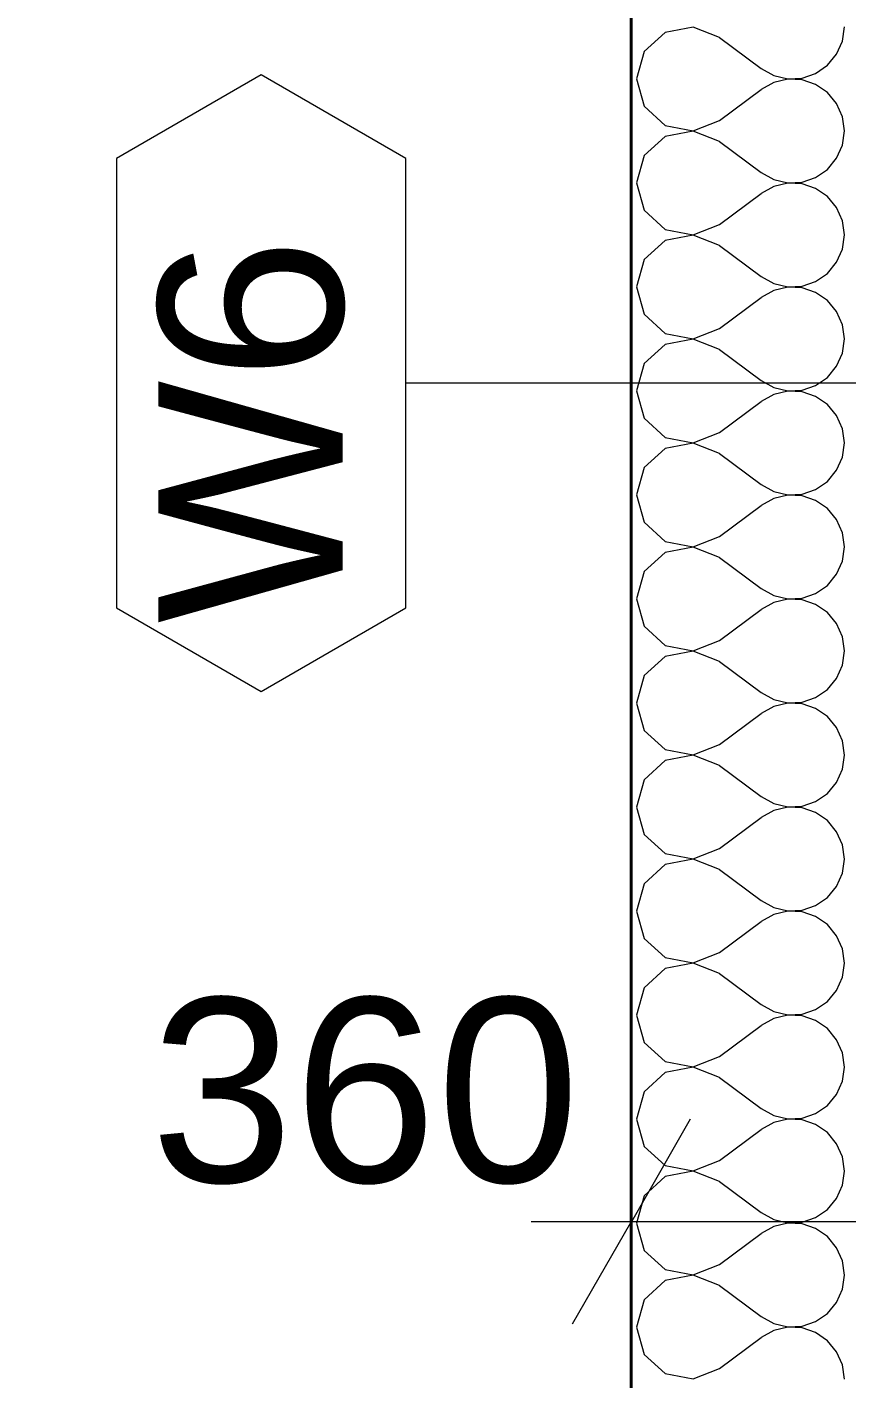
# Model space of a CAD drawing. Header units: millimetres. Extents: x -3100 to 17162, y -19566 to 10100.
# Drawn here: x -803 to -202, y 991 to 1981 of the extents above; entities that cross this region are included whole.
import ezdxf

# ---------------------------------------------------------------- set-up
doc = ezdxf.new("R2010")
doc.units = ezdxf.units.MM
doc.header["$MEASUREMENT"] = 0
doc.linetypes.add('Wipeout_Contour', pattern=[1000, 0, -1000])
for name, color, linetype in [('Konstrukce - svislé nosné', 7, 'Continuous'), ('Kóty - SP', 7, 'Continuous'), ('Výplně – Řezové', 7, 'Continuous'), ('Zóny - razítko SP', 7, 'Continuous')]:
    doc.layers.add(name, color=color, linetype=linetype)
doc.styles.add('GENEROVANÝ_STYL_1', font='Arial.ttf')
doc.dimstyles.new('GENEROVANÝ_STYL__1', dxfattribs={"dimtxt": 134.999996, "dimasz": 114, "dimexe": 0.18, "dimexo": 0.0625, "dimgap": 0, "dimtad": 1, "dimtih": 1, "dimtoh": 1, "dimdec": 0, "dimzin": 0, "dimdsep": 46, "dimtxsty": 'GENEROVANÝ_STYL_1', "dimblk": 'ARROWHEAD_2', "dimblk1": 'ARROWHEAD_2', "dimblk2": 'ARROWHEAD_2', "dimcen": 0.09, "dimse1": 1, "dimse2": 1, "dimclrd": 256, "dimclre": 256, "dimclrt": 256, "dimazin": 0, "dimtfac": 1, "dimtdec": 4, "dimtmove": 0, "dimatfit": 3, "dimfxl": 1, "dimtolj": 1, "dimtzin": 0, "dimarcsym": 0})
doc.dimstyles.new('GENEROVANÝ_STYL__2', dxfattribs={"dimtxt": 134.999996, "dimasz": 114, "dimexe": 0.18, "dimexo": 0.0625, "dimgap": 0, "dimtad": 1, "dimdec": 0, "dimzin": 0, "dimdsep": 46, "dimtxsty": 'GENEROVANÝ_STYL_1', "dimblk": 'ARROWHEAD_2', "dimblk1": 'ARROWHEAD_2', "dimblk2": 'ARROWHEAD_2', "dimcen": 0.09, "dimse1": 1, "dimse2": 1, "dimclrd": 256, "dimclre": 256, "dimclrt": 256, "dimazin": 0, "dimtfac": 1, "dimtdec": 4, "dimtmove": 0, "dimatfit": 3, "dimfxl": 1, "dimtolj": 1, "dimtzin": 0, "dimarcsym": 0})
doc.dimstyles.new('GENEROVANÝ_STYL__3', dxfattribs={"dimtxt": 134.999996, "dimasz": 114, "dimexe": 0.18, "dimexo": 0.0625, "dimgap": 0, "dimtad": 1, "dimdec": 0, "dimzin": 0, "dimdsep": 46, "dimtxsty": 'GENEROVANÝ_STYL_1', "dimblk": 'ARROWHEAD_2', "dimblk1": 'ARROWHEAD_2', "dimblk2": 'ARROWHEAD_2', "dimcen": 0.09, "dimse1": 1, "dimse2": 1, "dimclrd": 256, "dimclre": 256, "dimclrt": 256, "dimazin": 0, "dimtfac": 1, "dimtdec": 4, "dimtmove": 2, "dimatfit": 3, "dimfxl": 1, "dimtolj": 1, "dimtzin": 0, "dimarcsym": 0})

# ---------------------------------------------------------------- blocks, each defined once
blk = doc.blocks.new('*X195')
at = {"layer": 'Výplně – Řezové', "color": 53, "linetype": 'Continuous', "lineweight": 13, "true_color": 0xeccf4f}
for p, q in [((-314.67, 1980.8), (-335.13, 1976.93)), ((-295.24, 1973.33), (-314.67, 1980.8)), ((-205.26, 1970.54), (-203.81, 1980.95)), ((-335.13, 1976.93), (-350.5, 1962.88)), ((-295.24, 1973.33), (-264.76, 1950.48)), ((-350.5, 1962.88), (-356.19, 1942.86)), ((-216.21, 1952.83), (-209.5, 1960.92)), ((-209.5, 1960.92), (-205.26, 1970.54)), ((-224.87, 1946.88), (-216.21, 1952.83)), ((-356.19, 1942.86), (-350.5, 1922.83)), ((-264.76, 1950.48), (-255.56, 1945.39)), ((-255.56, 1945.39), (-245.33, 1943.01)), ((-245.33, 1942.7), (-255.56, 1940.32)), ((-245.33, 1943.01), (-234.83, 1943.52)), ((-234.83, 1942.19), (-245.33, 1942.7)), ((-234.83, 1943.52), (-224.87, 1946.88)), ((-224.87, 1938.84), (-234.83, 1942.19)), ((-295.24, 1912.38), (-264.76, 1935.24)), ((-255.56, 1940.32), (-264.76, 1935.24)), ((-216.21, 1932.88), (-224.87, 1938.84)), ((-209.5, 1924.79), (-216.21, 1932.88)), ((-350.5, 1922.83), (-335.13, 1908.78)), ((-205.26, 1915.17), (-209.5, 1924.79)), ((-314.67, 1904.92), (-295.24, 1912.38)), ((-203.81, 1904.76), (-205.26, 1915.17)), ((-335.13, 1908.78), (-314.67, 1904.92)), ((-314.67, 1904.61), (-335.13, 1900.74)), ((-295.24, 1897.14), (-314.67, 1904.61)), ((-205.26, 1894.35), (-203.81, 1904.76)), ((-335.13, 1900.74), (-350.5, 1886.69)), ((-295.24, 1897.14), (-264.76, 1874.29)), ((-209.5, 1884.73), (-205.26, 1894.35)), ((-350.5, 1886.69), (-356.19, 1866.67)), ((-216.21, 1876.64), (-209.5, 1884.73)), ((-264.76, 1874.29), (-255.56, 1869.2)), ((-224.87, 1870.69), (-216.21, 1876.64)), ((-356.19, 1866.67), (-350.5, 1846.64)), ((-255.56, 1864.13), (-264.76, 1859.05)), ((-255.56, 1869.2), (-245.33, 1866.82)), ((-245.33, 1866.51), (-255.56, 1864.13)), ((-245.33, 1866.82), (-234.83, 1867.33)), ((-234.83, 1866), (-245.33, 1866.51)), ((-234.83, 1867.33), (-224.87, 1870.69)), ((-224.87, 1862.64), (-234.83, 1866)), ((-216.21, 1856.69), (-224.87, 1862.64)), ((-295.24, 1836.19), (-264.76, 1859.05)), ((-209.5, 1848.6), (-216.21, 1856.69)), ((-350.5, 1846.64), (-335.13, 1832.59)), ((-205.26, 1838.98), (-209.5, 1848.6)), ((-335.13, 1832.59), (-314.67, 1828.73)), ((-314.67, 1828.73), (-295.24, 1836.19)), ((-203.81, 1828.57), (-205.26, 1838.98)), ((-335.13, 1824.55), (-350.5, 1810.5)), ((-314.67, 1828.42), (-335.13, 1824.55)), ((-295.24, 1820.95), (-314.67, 1828.42)), ((-205.26, 1818.16), (-203.81, 1828.57)), ((-295.24, 1820.95), (-264.76, 1798.1)), ((-209.5, 1808.54), (-205.26, 1818.16)), ((-350.5, 1810.5), (-356.19, 1790.48)), ((-216.21, 1800.45), (-209.5, 1808.54)), ((-264.76, 1798.1), (-255.56, 1793.01)), ((-255.56, 1793.01), (-245.33, 1790.63)), ((-234.83, 1791.14), (-224.87, 1794.5)), ((-224.87, 1794.5), (-216.21, 1800.45)), ((-356.19, 1790.48), (-350.5, 1770.45)), ((-295.24, 1760), (-264.76, 1782.86)), ((-255.56, 1787.94), (-264.76, 1782.86)), ((-245.33, 1790.32), (-255.56, 1787.94)), ((-245.33, 1790.63), (-234.83, 1791.14)), ((-234.83, 1789.81), (-245.33, 1790.32)), ((-224.87, 1786.45), (-234.83, 1789.81)), ((-216.21, 1780.5), (-224.87, 1786.45)), ((-209.5, 1772.41), (-216.21, 1780.5)), ((-350.5, 1770.45), (-335.13, 1756.4)), ((-205.26, 1762.79), (-209.5, 1772.41)), ((-203.81, 1752.38), (-205.26, 1762.79)), ((-335.13, 1756.4), (-314.67, 1752.53)), ((-314.67, 1752.53), (-295.24, 1760)), ((-335.13, 1748.36), (-350.5, 1734.31)), ((-314.67, 1752.23), (-335.13, 1748.36)), ((-295.24, 1744.76), (-314.67, 1752.23)), ((-295.24, 1744.76), (-264.76, 1721.9)), ((-205.26, 1741.97), (-203.81, 1752.38)), ((-350.5, 1734.31), (-356.19, 1714.29)), ((-209.5, 1732.35), (-205.26, 1741.97)), ((-224.87, 1718.31), (-216.21, 1724.26)), ((-216.21, 1724.26), (-209.5, 1732.35)), ((-356.19, 1714.29), (-350.5, 1694.26)), ((-264.76, 1721.9), (-255.56, 1716.82)), ((-255.56, 1716.82), (-245.33, 1714.44)), ((-245.33, 1714.13), (-255.56, 1711.75)), ((-245.33, 1714.44), (-234.83, 1714.95)), ((-234.83, 1713.62), (-245.33, 1714.13)), ((-234.83, 1714.95), (-224.87, 1718.31)), ((-224.87, 1710.26), (-234.83, 1713.62)), ((-295.24, 1683.81), (-264.76, 1706.67)), ((-255.56, 1711.75), (-264.76, 1706.67)), ((-216.21, 1704.31), (-224.87, 1710.26)), ((-209.5, 1696.22), (-216.21, 1704.31)), ((-350.5, 1694.26), (-335.13, 1680.21)), ((-205.26, 1686.6), (-209.5, 1696.22)), ((-314.67, 1676.34), (-295.24, 1683.81)), ((-203.81, 1676.19), (-205.26, 1686.6)), ((-335.13, 1680.21), (-314.67, 1676.34)), ((-314.67, 1676.04), (-335.13, 1672.17)), ((-295.24, 1668.57), (-314.67, 1676.04)), ((-205.26, 1665.78), (-203.81, 1676.19)), ((-335.13, 1672.17), (-350.5, 1658.12)), ((-295.24, 1668.57), (-264.76, 1645.71)), ((-209.5, 1656.16), (-205.26, 1665.78)), ((-350.5, 1658.12), (-356.19, 1638.1)), ((-216.21, 1648.07), (-209.5, 1656.16)), ((-264.76, 1645.71), (-255.56, 1640.63)), ((-224.87, 1642.12), (-216.21, 1648.07)), ((-356.19, 1638.1), (-350.5, 1618.07)), ((-255.56, 1635.56), (-264.76, 1630.48)), ((-255.56, 1640.63), (-245.33, 1638.25)), ((-245.33, 1637.94), (-255.56, 1635.56)), ((-245.33, 1638.25), (-234.83, 1638.76)), ((-234.83, 1637.43), (-245.33, 1637.94)), ((-234.83, 1638.76), (-224.87, 1642.12)), ((-224.87, 1634.07), (-234.83, 1637.43)), ((-216.21, 1628.12), (-224.87, 1634.07)), ((-295.24, 1607.62), (-264.76, 1630.48)), ((-209.5, 1620.03), (-216.21, 1628.12)), ((-350.5, 1618.07), (-335.13, 1604.02)), ((-205.26, 1610.41), (-209.5, 1620.03)), ((-314.67, 1600.15), (-295.24, 1607.62)), ((-203.81, 1600), (-205.26, 1610.41)), ((-335.13, 1595.98), (-350.5, 1581.93)), ((-335.13, 1604.02), (-314.67, 1600.15)), ((-314.67, 1599.85), (-335.13, 1595.98)), ((-295.24, 1592.38), (-314.67, 1599.85)), ((-205.26, 1589.59), (-203.81, 1600)), ((-295.24, 1592.38), (-264.76, 1569.52)), ((-209.5, 1579.97), (-205.26, 1589.59)), ((-350.5, 1581.93), (-356.19, 1561.9)), ((-216.21, 1571.88), (-209.5, 1579.97)), ((-264.76, 1569.52), (-255.56, 1564.44)), ((-234.83, 1562.57), (-224.87, 1565.93)), ((-224.87, 1565.93), (-216.21, 1571.88)), ((-356.19, 1561.9), (-350.5, 1541.88)), ((-255.56, 1559.37), (-264.76, 1554.29)), ((-255.56, 1564.44), (-245.33, 1562.06)), ((-245.33, 1561.75), (-255.56, 1559.37)), ((-245.33, 1562.06), (-234.83, 1562.57)), ((-234.83, 1561.24), (-245.33, 1561.75)), ((-224.87, 1557.88), (-234.83, 1561.24)), ((-216.21, 1551.93), (-224.87, 1557.88)), ((-295.24, 1531.43), (-264.76, 1554.29)), ((-209.5, 1543.84), (-216.21, 1551.93)), ((-350.5, 1541.88), (-335.13, 1527.83)), ((-205.26, 1534.22), (-209.5, 1543.84)), ((-335.13, 1527.83), (-314.67, 1523.96)), ((-314.67, 1523.96), (-295.24, 1531.43)), ((-203.81, 1523.81), (-205.26, 1534.22)), ((-335.13, 1519.79), (-350.5, 1505.74)), ((-314.67, 1523.66), (-335.13, 1519.79)), ((-295.24, 1516.19), (-314.67, 1523.66)), ((-295.24, 1516.19), (-264.76, 1493.33)), ((-205.26, 1513.4), (-203.81, 1523.81)), ((-350.5, 1505.74), (-356.19, 1485.71)), ((-209.5, 1503.78), (-205.26, 1513.4)), ((-224.87, 1489.74), (-216.21, 1495.69)), ((-216.21, 1495.69), (-209.5, 1503.78)), ((-356.19, 1485.71), (-350.5, 1465.69)), ((-264.76, 1493.33), (-255.56, 1488.25)), ((-255.56, 1488.25), (-245.33, 1485.87)), ((-245.33, 1485.56), (-255.56, 1483.18)), ((-245.33, 1485.87), (-234.83, 1486.38)), ((-234.83, 1485.05), (-245.33, 1485.56)), ((-234.83, 1486.38), (-224.87, 1489.74)), ((-295.24, 1455.24), (-264.76, 1478.1)), ((-255.56, 1483.18), (-264.76, 1478.1)), ((-224.87, 1481.69), (-234.83, 1485.05)), ((-216.21, 1475.74), (-224.87, 1481.69)), ((-209.5, 1467.65), (-216.21, 1475.74)), ((-350.5, 1465.69), (-335.13, 1451.64)), ((-205.26, 1458.03), (-209.5, 1467.65)), ((-203.81, 1447.62), (-205.26, 1458.03)), ((-335.13, 1451.64), (-314.67, 1447.77)), ((-314.67, 1447.47), (-335.13, 1443.6)), ((-314.67, 1447.77), (-295.24, 1455.24)), ((-295.24, 1440), (-314.67, 1447.47)), ((-205.26, 1437.21), (-203.81, 1447.62)), ((-335.13, 1443.6), (-350.5, 1429.55)), ((-295.24, 1440), (-264.76, 1417.14)), ((-209.5, 1427.59), (-205.26, 1437.21)), ((-350.5, 1429.55), (-356.19, 1409.52)), ((-216.21, 1419.5), (-209.5, 1427.59)), ((-264.76, 1417.14), (-255.56, 1412.06)), ((-224.87, 1413.55), (-216.21, 1419.5)), ((-356.19, 1409.52), (-350.5, 1389.5)), ((-255.56, 1406.99), (-264.76, 1401.9)), ((-255.56, 1412.06), (-245.33, 1409.68)), ((-245.33, 1409.37), (-255.56, 1406.99)), ((-245.33, 1409.68), (-234.83, 1410.19)), ((-234.83, 1408.86), (-245.33, 1409.37)), ((-234.83, 1410.19), (-224.87, 1413.55)), ((-224.87, 1405.5), (-234.83, 1408.86)), ((-295.24, 1379.05), (-264.76, 1401.9)), ((-216.21, 1399.55), (-224.87, 1405.5)), ((-209.5, 1391.46), (-216.21, 1399.55)), ((-350.5, 1389.5), (-335.13, 1375.45)), ((-205.26, 1381.84), (-209.5, 1391.46)), ((-314.67, 1371.58), (-295.24, 1379.05)), ((-203.81, 1371.43), (-205.26, 1381.84)), ((-335.13, 1367.41), (-350.5, 1353.36)), ((-335.13, 1375.45), (-314.67, 1371.58)), ((-314.67, 1371.27), (-335.13, 1367.41)), ((-295.24, 1363.81), (-314.67, 1371.27)), ((-205.26, 1361.02), (-203.81, 1371.43)), ((-295.24, 1363.81), (-264.76, 1340.95)), ((-209.5, 1351.4), (-205.26, 1361.02)), ((-350.5, 1353.36), (-356.19, 1333.33)), ((-216.21, 1343.31), (-209.5, 1351.4)), ((-264.76, 1340.95), (-255.56, 1335.87)), ((-234.83, 1334), (-224.87, 1337.36)), ((-224.87, 1337.36), (-216.21, 1343.31)), ((-356.19, 1333.33), (-350.5, 1313.31)), ((-255.56, 1330.8), (-264.76, 1325.71)), ((-255.56, 1335.87), (-245.33, 1333.49)), ((-245.33, 1333.18), (-255.56, 1330.8)), ((-245.33, 1333.49), (-234.83, 1334)), ((-234.83, 1332.67), (-245.33, 1333.18)), ((-224.87, 1329.31), (-234.83, 1332.67)), ((-216.21, 1323.36), (-224.87, 1329.31)), ((-295.24, 1302.86), (-264.76, 1325.71)), ((-209.5, 1315.27), (-216.21, 1323.36)), ((-350.5, 1313.31), (-335.13, 1299.26)), ((-205.26, 1305.65), (-209.5, 1315.27)), ((-335.13, 1299.26), (-314.67, 1295.39)), ((-314.67, 1295.39), (-295.24, 1302.86)), ((-203.81, 1295.24), (-205.26, 1305.65)), ((-335.13, 1291.22), (-350.5, 1277.17)), ((-314.67, 1295.08), (-335.13, 1291.22)), ((-295.24, 1287.62), (-314.67, 1295.08)), ((-295.24, 1287.62), (-264.76, 1264.76)), ((-205.26, 1284.83), (-203.81, 1295.24)), ((-209.5, 1275.21), (-205.26, 1284.83)), ((-350.5, 1277.17), (-356.19, 1257.14)), ((-216.21, 1267.12), (-209.5, 1275.21)), ((-264.76, 1264.76), (-255.56, 1259.68)), ((-255.56, 1259.68), (-245.33, 1257.3)), ((-245.33, 1257.3), (-234.83, 1257.81)), ((-234.83, 1257.81), (-224.87, 1261.16)), ((-224.87, 1261.16), (-216.21, 1267.12)), ((-356.19, 1257.14), (-350.5, 1237.12)), ((-295.24, 1226.67), (-264.76, 1249.52)), ((-255.56, 1254.61), (-264.76, 1249.52)), ((-245.33, 1256.99), (-255.56, 1254.61)), ((-234.83, 1256.48), (-245.33, 1256.99)), ((-224.87, 1253.12), (-234.83, 1256.48)), ((-216.21, 1247.17), (-224.87, 1253.12)), ((-209.5, 1239.08), (-216.21, 1247.17)), ((-205.26, 1229.46), (-209.5, 1239.08)), ((-350.5, 1237.12), (-335.13, 1223.07)), ((-203.81, 1219.05), (-205.26, 1229.46)), ((-335.13, 1223.07), (-314.67, 1219.2)), ((-314.67, 1218.89), (-335.13, 1215.03)), ((-314.67, 1219.2), (-295.24, 1226.67)), ((-295.24, 1211.43), (-314.67, 1218.89)), ((-205.26, 1208.64), (-203.81, 1219.05)), ((-335.13, 1215.03), (-350.5, 1200.98)), ((-295.24, 1211.43), (-264.76, 1188.57)), ((-209.5, 1199.02), (-205.26, 1208.64)), ((-350.5, 1200.98), (-356.19, 1180.95)), ((-216.21, 1190.93), (-209.5, 1199.02)), ((-264.76, 1188.57), (-255.56, 1183.49)), ((-224.87, 1184.97), (-216.21, 1190.93)), ((-356.19, 1180.95), (-350.5, 1160.92)), ((-255.56, 1183.49), (-245.33, 1181.11)), ((-245.33, 1180.8), (-255.56, 1178.42)), ((-245.33, 1181.11), (-234.83, 1181.62)), ((-234.83, 1180.29), (-245.33, 1180.8)), ((-234.83, 1181.62), (-224.87, 1184.97)), ((-224.87, 1176.93), (-234.83, 1180.29)), ((-295.24, 1150.48), (-264.76, 1173.33)), ((-255.56, 1178.42), (-264.76, 1173.33)), ((-216.21, 1170.98), (-224.87, 1176.93)), ((-209.5, 1162.88), (-216.21, 1170.98)), ((-350.5, 1160.92), (-335.13, 1146.88)), ((-205.26, 1153.27), (-209.5, 1162.88)), ((-314.67, 1143.01), (-295.24, 1150.48)), ((-203.81, 1142.86), (-205.26, 1153.27)), ((-335.13, 1146.88), (-314.67, 1143.01)), ((-314.67, 1142.7), (-335.13, 1138.84)), ((-295.24, 1135.24), (-314.67, 1142.7)), ((-205.26, 1132.45), (-203.81, 1142.86)), ((-335.13, 1138.84), (-350.5, 1124.79)), ((-295.24, 1135.24), (-264.76, 1112.38)), ((-209.5, 1122.83), (-205.26, 1132.45)), ((-350.5, 1124.79), (-356.19, 1104.76)), ((-216.21, 1114.74), (-209.5, 1122.83)), ((-264.76, 1112.38), (-255.56, 1107.29)), ((-224.87, 1108.78), (-216.21, 1114.74)), ((-356.19, 1104.76), (-350.5, 1084.73)), ((-255.56, 1102.23), (-264.76, 1097.14)), ((-255.56, 1107.29), (-245.33, 1104.92)), ((-245.33, 1104.61), (-255.56, 1102.23)), ((-245.33, 1104.92), (-234.83, 1105.43)), ((-234.83, 1104.1), (-245.33, 1104.61)), ((-234.83, 1105.43), (-224.87, 1108.78)), ((-224.87, 1100.74), (-234.83, 1104.1)), ((-216.21, 1094.79), (-224.87, 1100.74)), ((-295.24, 1074.29), (-264.76, 1097.14)), ((-209.5, 1086.69), (-216.21, 1094.79)), ((-350.5, 1084.73), (-335.13, 1070.69)), ((-205.26, 1077.08), (-209.5, 1086.69)), ((-335.13, 1070.69), (-314.67, 1066.82)), ((-314.67, 1066.82), (-295.24, 1074.29)), ((-203.81, 1066.67), (-205.26, 1077.08)), ((-335.13, 1062.64), (-350.5, 1048.6)), ((-314.67, 1066.51), (-335.13, 1062.64)), ((-295.24, 1059.05), (-314.67, 1066.51)), ((-205.26, 1056.26), (-203.81, 1066.67)), ((-295.24, 1059.05), (-264.76, 1036.19)), ((-209.5, 1046.64), (-205.26, 1056.26)), ((-350.5, 1048.6), (-356.19, 1028.57)), ((-216.21, 1038.55), (-209.5, 1046.64)), ((-264.76, 1036.19), (-255.56, 1031.1)), ((-255.56, 1031.1), (-245.33, 1028.73)), ((-234.83, 1029.23), (-224.87, 1032.59)), ((-224.87, 1032.59), (-216.21, 1038.55)), ((-356.19, 1028.57), (-350.5, 1008.54)), ((-295.24, 998.1), (-264.76, 1020.95)), ((-255.56, 1026.04), (-264.76, 1020.95)), ((-245.33, 1028.42), (-255.56, 1026.04)), ((-245.33, 1028.73), (-234.83, 1029.23)), ((-234.83, 1027.91), (-245.33, 1028.42)), ((-224.87, 1024.55), (-234.83, 1027.91)), ((-216.21, 1018.6), (-224.87, 1024.55)), ((-209.5, 1010.5), (-216.21, 1018.6)), ((-205.26, 1000.89), (-209.5, 1010.5)), ((-350.5, 1008.54), (-335.13, 994.5)), ((-203.81, 990.48), (-205.26, 1000.89)), ((-335.13, 994.5), (-314.67, 990.63)), ((-314.67, 990.63), (-295.24, 998.1))]:
    blk.add_line(p, q, dxfattribs=at)
blk = doc.blocks.new('Zeď_10', base_point=(0, 7400))
at = {"color": 254, "linetype": 'Wipeout_Contour', "lineweight": 0, "ltscale": 9115.443639}
blk.add_wipeout([(-360, -200), (-200, -200), (-200, 4200), (-360, 4200)], dxfattribs=at).dxf.layer = 'Výplně – Řezové'
at = {"layer": 'Konstrukce - svislé nosné', "color": 7, "linetype": 'Continuous', "lineweight": 40, "flags": 128}
blk.add_lwpolyline([(-360, 4200), (-360, -760)], dxfattribs=at)
at = {"layer": 'Konstrukce - svislé nosné', "color": 7, "lineweight": 40}
blk.add_blockref('*X195', (0, 0), dxfattribs=at)
blk = doc.blocks.new('*D340')
at = {"layer": 'Kóty - SP', "color": 146, "linetype": 'Continuous', "lineweight": 13, "true_color": 0x1a4f6e}
for p, q in [((-1745.51, 4243.3), (-1595.51, 4156.7)), ((-1558.01, 4200), (-1783.01, 4200)), ((-1670.51, -760), (-1670.51, 4200)), ((-1745.51, -716.7), (-1595.51, -803.3)), ((-1558.01, -760), (-1783.01, -760))]:
    blk.add_line(p, q, dxfattribs=at)
at = {"layer": 'Kóty - SP', "color": 146, "lineweight": 13, "true_color": 0x1a4f6e, "insert": (-1697.51, 1488.35), "char_height": 135, "attachment_point": 7, "rotation": 90, "style": 'GENEROVANÝ_STYL_1'}
blk.add_mtext('\\A1;{\\pql;\\fArial|b0|i0|c0|p0;\\W1.000000;4\xa0960}', dxfattribs=at)
blk = doc.blocks.new('ARROWHEAD_2')
at = {"color": 0, "linetype": 'Continuous', "lineweight": 0}
for p, q in [((-0.3781, -0.655), (0.3781, 0.655)), ((0, 0), (-1, 0))]:
    blk.add_line(p, q, dxfattribs=at)
blk = doc.blocks.new('*D345')
at = {"layer": 'Kóty - SP', "color": 146, "linetype": 'Continuous', "lineweight": 13, "true_color": 0x1a4f6e}
for p, q in [((-2170.51, 7760), (-2170.51, 7833.35)), ((-2095.51, 7716.7), (-2245.51, 7803.3)), ((-2058.01, 7760), (-2283.01, 7760)), ((-2170.51, -760), (-2170.51, 7760)), ((-2245.51, -716.7), (-2095.51, -803.3)), ((-2058.01, -760), (-2283.01, -760)), ((-2170.51, -9460), (-2170.51, -760))]:
    blk.add_line(p, q, dxfattribs=at)
at = {"layer": 'Kóty - SP', "color": 146, "lineweight": 13, "true_color": 0x1a4f6e, "insert": (-2197.51, 3359.6), "char_height": 135, "attachment_point": 7, "rotation": 90, "style": 'GENEROVANÝ_STYL_1'}
blk.add_mtext('\\A1;{\\pql;\\fArial|b0|i0|c0|p0;\\W1.000000;8\xa0520}', dxfattribs=at)
blk = doc.blocks.new('*D346')
at = {"layer": 'Kóty - SP', "color": 146, "linetype": 'Continuous', "lineweight": 13, "true_color": 0x1a4f6e}
for p, q in [((-2670.51, 7760), (-2670.51, 7833.35)), ((-2595.51, 7716.7), (-2745.51, 7803.3)), ((-2558.01, 7760), (-2783.01, 7760)), ((-2670.51, -9460), (-2670.51, 7760)), ((-2745.51, -9416.7), (-2595.51, -9503.3)), ((-2558.01, -9460), (-2783.01, -9460)), ((-2670.51, -9533.35), (-2670.51, -9460))]:
    blk.add_line(p, q, dxfattribs=at)
at = {"layer": 'Kóty - SP', "color": 146, "lineweight": 13, "true_color": 0x1a4f6e, "insert": (-2697.51, -1133.14), "char_height": 135, "attachment_point": 7, "rotation": 90, "style": 'GENEROVANÝ_STYL_1'}
blk.add_mtext('\\A1;{\\pql;\\fArial|b0|i0|c0|p0;\\W1.000000;17\xa0220}', dxfattribs=at)
blk = doc.blocks.new('*D412')
at = {"layer": 'Kóty - SP', "color": 146, "linetype": 'Continuous', "lineweight": 13, "true_color": 0x1a4f6e}
for p, q in [((-360, 993.29), (-360, 1218.29)), ((-316.7, 1180.79), (-403.3, 1030.79)), ((43.3, 1180.79), (-43.3, 1030.79)), ((-433.35, 1105.79), (-360, 1105.79)), ((-360, 1105.79), (0, 1105.79))]:
    blk.add_line(p, q, dxfattribs=at)
at = {"layer": 'Kóty - SP', "color": 146, "lineweight": 13, "true_color": 0x1a4f6e, "insert": (-712.25, 1132.79), "char_height": 135, "attachment_point": 7, "style": 'GENEROVANÝ_STYL_1'}
blk.add_mtext('\\A1;{\\pql;\\fArial|b0|i0|c0|p0;\\W1.000000;360}', dxfattribs=at)
blk = doc.blocks.new('*D413')
at = {"layer": 'Kóty - SP', "color": 146, "linetype": 'Continuous', "lineweight": 13, "true_color": 0x1a4f6e}
for p, q in [((0, 993.29), (0, 1218.29)), ((6000, 993.29), (6000, 1218.29)), ((43.3, 1180.79), (-43.3, 1030.79)), ((6043.3, 1180.79), (5956.7, 1030.79)), ((-360, 1105.79), (0, 1105.79)), ((0, 1105.79), (6000, 1105.79))]:
    blk.add_line(p, q, dxfattribs=at)
at = {"layer": 'Kóty - SP', "color": 146, "lineweight": 13, "true_color": 0x1a4f6e, "char_height": 135, "attachment_point": 7, "style": 'GENEROVANÝ_STYL_1'}
for s, insert in [('\\A1;{\\pql;\\fArial|b0|i0|c0|p0;\\W1.000000;6\xa0000}', (2613.89, 1132.79)), ('\\A1;{\\pql;\\fArial|b0|i0|c0|p0;\\W1.000000;100}', (5647.75, 1132.79))]:
    blk.add_mtext(s, dxfattribs=dict(at, insert=insert))
blk = doc.blocks.new('Popiska_17', base_point=(0, 1720))
at = {"layer": 'Zóny - razítko SP', "color": 146, "linetype": 'Continuous', "lineweight": 13, "true_color": 0x1a4f6e}
blk.add_line((0, 1720), (-525, 1720), dxfattribs=at)
at = {"layer": 'Zóny - razítko SP', "color": 146, "linetype": 'Continuous', "lineweight": 13, "true_color": 0x1a4f6e, "flags": 128}
blk.add_lwpolyline([(-631.08, 1494.18), (-525, 1555.42), (-525, 1884.58), (-631.08, 1945.82), (-737.15, 1884.58), (-737.15, 1555.42)], close=True, dxfattribs=at)
at = {"layer": 'Zóny - razítko SP', "color": 146, "lineweight": 13, "true_color": 0x1a4f6e, "insert": (-706.29, 1720), "char_height": 135, "attachment_point": 2, "rotation": 90, "style": 'GENEROVANÝ_STYL_1'}
blk.add_mtext('\\A1;{\\pqc;\\pt0,4000;\\fArial|b0|i0|c0|p0;\\W1.000000;W6\\fArial|b0|i0|c0|p0;\\W1.000000;\\A1{\\H.66x;\\S^  ;}\\fArial|b0|i0|c0|p0;\\W1.000000;\\fArial|b0|i0|c0|p0;\\W1.000000;\\A1{\\H.66x;\\S^  ;}\\fArial|b0|i0|c0|p0;\\W1.000000; \\fArial|b0|i0|c0|p0;\\W1.000000;\\fArial|b0|i0|c0|p0;\\W1.000000;\\fArial|b0|i0|c0|p0;\\W1.000000;\\fArial|b0|i0|c0|p0;\\W1.000000;\\fArial|b0|i0|c0|p0;\\W1.000000;\\fArial|b0|i0|c0|p0;\\W1.000000;\\fArial|b0|i0|c0|p0;\\W1.000000;\\fArial|b0|i0|c0|p0;\\W1.000000;\\fArial|b0|i0|c0|p0;\\W1.000000;\\fArial|b0|i0|c0|p0;\\W1.000000;\\fArial|b0|i0|c0|p0;\\W1.000000;\\fArial|b0|i0|c0|p0;\\W1.000000;\\fArial|b0|i0|c0|p0;\\W1.000000;\\fArial|b0|i0|c0|p0;\\W1.000000;\\fArial|b0|i0|c0|p0;\\W1.000000;\\fArial|b0|i0|c0|p0;\\W1.000000;\\fArial|b0|i0|c0|p0;\\W1.000000;\\fArial|b0|i0|c0|p0;\\W1.000000;\\fArial|b0|i0|c0|p0;\\W1.000000;\\fArial|b0|i0|c0|p0;\\W1.000000;\\fArial|b0|i0|c0|p0;\\W1.000000;\\fArial|b0|i0|c0|p0;\\W1.000000;\\fArial|b0|i0|c0|p0;\\W1.000000;\\fArial|b0|i0|c0|p0;\\W1.000000;\\fArial|b0|i0|c0|p0;\\W1.000000;\\fArial|b0|i0|c0|p0;\\W1.000000;\\fArial|b0|i0|c0|p0;\\W1.000000;\\fArial|b0|i0|c0|p0;\\W1.000000;\\fArial|b0|i0|c0|p0;\\W1.000000;\\fArial|b0|i0|c0|p0;\\W1.000000;\\fArial|b0|i0|c0|p0;\\W1.000000;\\fArial|b0|i0|c0|p0;\\W1.000000;\\fArial|b0|i0|c0|p0;\\W1.000000;\\fArial|b0|i0|c0|p0;\\W1.000000;\\fArial|b0|i0|c0|p0;\\W1.000000;\\fArial|b0|i0|c0|p0;\\W1.000000;\\fArial|b0|i0|c0|p0;\\W1.000000;\\fArial|b0|i0|c0|p0;\\W1.000000;\\fArial|b0|i0|c0|p0;\\W1.000000;\\fArial|b0|i0|c0|p0;\\W1.000000;\\fArial|b0|i0|c0|p0;\\W1.000000;\\fArial|b0|i0|c0|p0;\\W1.000000;\\fArial|b0|i0|c0|p0;\\W1.000000;}', dxfattribs=at)

msp = doc.modelspace()

# ---------------------------------------------------------------- block references
at = {"layer": 'Konstrukce - svislé nosné', "color": 7, "lineweight": 40}
msp.add_blockref('Zeď_10', (0, 7400), dxfattribs=at)

# ---------------------------------------------------------------- next in the draw order: block references
at = {"layer": 'Zóny - razítko SP', "color": 7, "linetype": 'Continuous', "lineweight": 13}
msp.add_blockref('Popiska_17', (0, 1720), dxfattribs=at)

# ---------------------------------------------------------------- next in the draw order: dimensions: what is measured, and where the dimension line sits
at = {"layer": 'Kóty - SP', "color": 146, "linetype": 'Continuous', "lineweight": 13, "true_color": 0x1a4f6e}
for base, p1, p2, dimstyle, picture, middle in [((-2670.51, 7760), (11640, -9460), (-360, 7760), 'GENEROVANÝ_STYL__2', '*D346', (-2765.01, -841.73)), ((-2170.51, 7760), (-360, -760), (-360, 7760), 'GENEROVANÝ_STYL__3', '*D345', (-2265.01, 3598.02)), ((-1670.51, 4200), (-360, -760), (-360, 4200), 'GENEROVANÝ_STYL__2', '*D340', (-1765.01, 1726.77))]:
    dim = msp.add_linear_dim(base=base, p1=p1, p2=p2, angle=90, dimstyle=dimstyle, dxfattribs=at)
    dim.commit()
    dim.dimension.update_dxf_attribs({"geometry": picture, "text_midpoint": middle, "dimtype": 160, "text_rotation": 90})
for base, p1, p2, picture, middle in [((0, 1105.79), (-360, -760), (0, 3500), '*D412', (-553.3, 1200.29)), ((6000, 1105.79), (0, 3500), (6000, 2900), '*D413', (2852.32, 1200.29))]:
    dim = msp.add_linear_dim(base=base, p1=p1, p2=p2, dimstyle='GENEROVANÝ_STYL__1', dxfattribs=at)
    dim.commit()
    dim.dimension.update_dxf_attribs({"geometry": picture, "text_midpoint": middle, "dimtype": 160})

doc.saveas('drawing.dxf')
